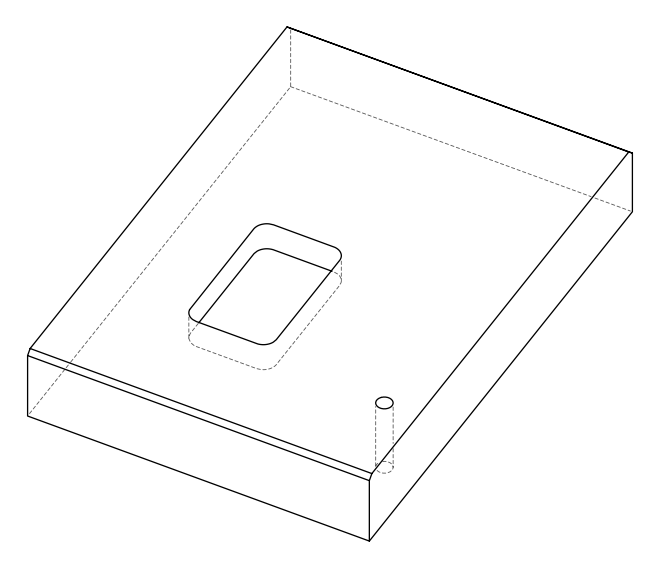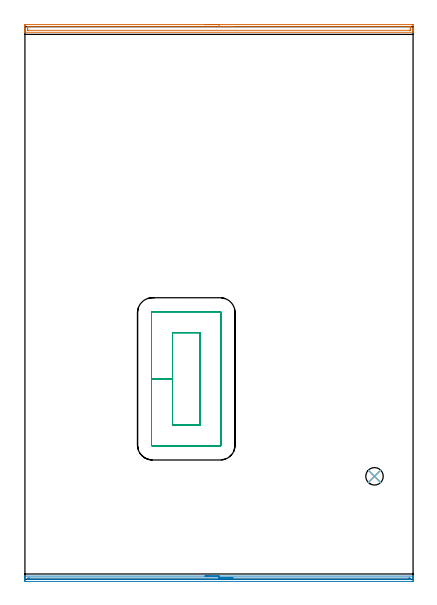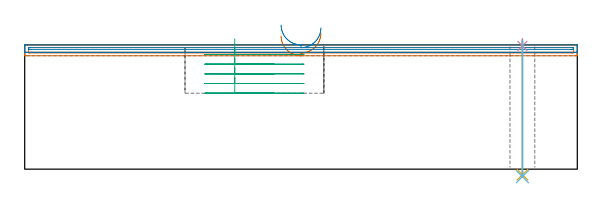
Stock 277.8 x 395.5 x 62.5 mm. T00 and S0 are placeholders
(PLAN: 6 operations, 4 tool changes, 15.2 min)
(1 AREA_MILL | FG_CHAMFER_SURFACE | UGT0205_001 | 4.64 min | 4202 mm3)
(2 AREA_MILL_1 | FG_CHAMFER_SURFACE_1 | UGT0205_001 | 4.6 min | 2006 mm3)
(3 MILL_RECTANGULAR_POCKET | POCKET_RECTANGULAR_STRAIGHT | UGT0201_136 | Follow Part, ap 5, ae 75% | 5.41 min | 194578 mm3)
(4 SPOT_DRILL | STEP1HOLE | NXT0321_9005460120000 | 0.03 min | 3 mm3)
(5 DRILL_THROUGH_HOLE_INTO_CENTER | STEP1HOLE | NXT0301_042 | 0.27 min | 2461 mm3)
(6 DRILL_TO_ENLARGE_THROUGH_HOLE | STEP1HOLE | NXT0301_096 | 0.27 min | 5191 mm3)
(TOOL UGT0205_001 | Chamfer Mill 20 x 3 x 45 deg. | D20 FL50 Z2)
(TOOL UGT0201_136 | Carbide End Mill 20.0 | D20 FL30 Z4)
(TOOL NXT0321_9005460120000 | NC Spot Drill, 142deg, 12mm, Carbide, Uncoated | D12 PA142 FL30 Z2)
(TOOL NXT0301_042 | Carbide Drill 7.1mm [860.1-0710-057A1-MM 2214] | D7.1 PA140 FL85 Z2)
(TOOL NXT0301_096 | Carbide Drill 12.5mm [860.1-1250-063A1-MM 2214] | D12.5 PA140 FL77 Z2)
(OP 1 AREA_MILL)
G17 G21 G94 G90
T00 M6
G54
G17 G0 G90 X128.9 Y397. S1061 M3
G43 Z72.5 H0
Z67.
G94 G1 X128.938 Z66.128 F250.
X129.052 Z65.263
X129.241 Z64.412
X129.503 Z63.58
X129.837 Z62.774
X130.24 Z62.
X130.708 Z61.264
X131.24 Z60.572
X131.829 Z59.929
X132.472 Z59.34
X133.164 Z58.808
X133.9 Z58.34
X134.674 Z57.937
X135.48 Z57.603
X136.312 Z57.341
X137.163 Z57.152
X138.028 Z57.038
X138.9 Z57.
X276.663
X277.197 Y396.999 Z57.001
X277.726 Y396.994 Z57.003
X277.792 Y396.991 Z57.005
X277.8 Y396.468 Z57.528
Y394.694 Z59.3
Y394.117 Z59.879
Y393.806 Z60.19
Y393.23 Z60.766
Y392.919 Z61.076
Y392.297 Z61.702
Y391.873 Z62.126
Y391.531 Z62.46
X277.791 Y391.502 Z62.488
X277.643 Y391.5 Z62.5
X0.156
X0.01 Y391.503 Z62.488
X0.007 Y391.529 Z62.462
X0. Y391.873 Z62.127
Y392.298 Z61.702
Y392.919 Z61.076
Y394.117 Z59.88
Y394.694 Z59.3
Y396.18 Z57.816
X0.002 Y396.468 Z57.528
X0.008 Y396.991 Z57.005
X0.074 Y396.994 Z57.003
X0.602 Y397. Z57.
X138.9
Y395.586 Z58.414
X275.408
X275.79 Y395.581 Z58.419
X275.799 Y395.197 Z58.803
X275.8 Y393.806 Z60.194
X275.799 Y393.423 Z60.577
X275.79 Y392.919 Z61.081
X275.418 Y392.914 Z61.086
X2.392
X2.01 Y392.919 Z61.081
X2.001 Y393.303 Z60.697
X2. Y394.694 Z59.306
X2.001 Y395.077 Z58.923
X2.01 Y395.581 Z58.419
X2.382 Y395.586 Z58.414
X138.9
X139.772 Z58.452
X140.636 Z58.566
X141.488 Z58.755
X142.32 Z59.017
X143.126 Z59.351
X143.9 Z59.754
X144.636 Z60.223
X145.328 Z60.754
X145.971 Z61.343
X146.56 Z61.986
X147.091 Z62.678
X147.56 Z63.414
X147.963 Z64.188
X148.297 Z64.994
X148.559 Z65.826
X148.748 Z66.678
X148.862 Z67.543
X148.9 Z68.414
G0 Z72.5
M5
M2
(OP 2 AREA_MILL_1)
G17 G21 G94 G90
T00 M6
G54
G17 G0 G90 X128.9 Y2.298 S1061 M3
G43 Z72.5 H0
Z72.498
G94 G1 X128.938 Z71.627 F250.
X129.052 Z70.762
X129.24 Z69.91
X129.503 Z69.078
X129.837 Z68.272
X130.24 Z67.498
X130.708 Z66.763
X131.239 Z66.071
X131.829 Y2.299 Z65.427
X132.472 Z64.838
X133.164 Z64.307
X133.9 Z63.838
X134.674 Z63.435
X135.48 Z63.102
X136.312 Z62.839
X137.163 Z62.65
X138.028 Z62.537
X138.9 Z62.499
X277.644 Y2.3 Z62.5
X277.79 Y2.297 Z62.488
X277.793 Y2.26 Z62.451
X277.8 Y1.903 Z62.103
Y1.469 Z61.668
Y0.845 Z61.04
Y-0.357 Z59.84
X277.797 Y-0.934 Z59.26
X277.792 Y-1.49 Z58.705
X277.757 Y-1.493 Z58.703
X277.197 Y-1.5 Z58.7
X0.602 Y-1.499 Z58.701
X0.043 Y-1.493 Z58.703
X0.008 Y-1.49 Z58.705
X0. Y-0.934 Z59.26
Y-0.357 Z59.84
Y-0.045 Z60.151
Y0.533 Z60.729
Y0.845 Z61.04
Y1.469 Z61.668
Y1.903 Z62.103
Y2.265 Z62.455
X0.01 Y2.294 Z62.485
X0.097 Y2.298 Z62.494
X0.115 Z62.496
X0.155 Y2.297 Z62.497
X138.9 Y2.299 Z62.499
Y0.884 Z61.084
X274.48 Y0.886 Z61.086
X275.375 Y0.883 Z61.083
X275.413 Y0.881 Z61.081
X275.79 Y0.845 Z61.045
X275.795 Y0.464 Z60.664
X275.79 Y-0.045 Z60.155
X275.449 Y-0.081 Z60.119
X275.413 Y-0.083 Z60.117
X274.562 Y-0.086 Z60.114
X3.32
X2.425 Y-0.083 Z60.117
X2.387 Y-0.081 Z60.119
X2.01 Y-0.045 Z60.155
X2.005 Y0.336 Z60.536
X2.01 Y0.845 Z61.045
X2.353 Y0.879 Z61.079
X2.387 Y0.88 Z61.08
X3.241 Y0.883 Z61.083
X138.9 Y0.884 Z61.084
X139.771 Z61.122
X140.636 Z61.236
X141.488 Z61.425
X142.32 Z61.687
X143.126 Z62.021
X143.9 Z62.424
X144.636 Z62.893
X145.328 Z63.424
X145.971 Z64.013
X146.56 Z64.657
X147.091 Z65.349
X147.56 Z66.084
X147.963 Z66.858
X148.297 Z67.664
X148.559 Z68.496
X148.748 Z69.348
X148.862 Z70.213
X148.9 Z71.084
G0 Z72.5
M5
M2
(OP 3 MILL_RECTANGULAR_POCKET)
G17 G21 G94 G90
T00 M6
G54
G17 G0 G90 X105.6 Y172.784 S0 M3
G43 Z72.5 H0
Z65.5
G94 G1 Y143.45 Z57.64 F250.
Y110.4 F500.
X125.4
Y176.5
X105.6
Y143.45
X90.6
Y96.1
G3 X91.3 Y95.4 R0.7
G1 X139.7
G3 X140.4 Y96.1 R0.7
G1 Y190.8
G3 X139.7 Y191.5 R0.7
G1 X91.3
G3 X90.6 Y190.8 R0.7
G1 Y143.45
Y142.45
G0 X105.6 Y172.784 Z60.64
G1 Y143.45 Z52.78 F250.
Y110.4 F500.
X125.4
Y176.5
X105.6
Y143.45
X90.6
Y96.1
G3 X91.3 Y95.4 R0.7
G1 X139.7
G3 X140.4 Y96.1 R0.7
G1 Y190.8
G3 X139.7 Y191.5 R0.7
G1 X91.3
G3 X90.6 Y190.8 R0.7
G1 Y143.45
Y142.45
G0 X105.6 Y172.784 Z55.78
G1 Y143.45 Z47.92 F250.
Y110.4 F500.
X125.4
Y176.5
X105.6
Y143.45
X90.6
Y96.1
G3 X91.3 Y95.4 R0.7
G1 X139.7
G3 X140.4 Y96.1 R0.7
G1 Y190.8
G3 X139.7 Y191.5 R0.7
G1 X91.3
G3 X90.6 Y190.8 R0.7
G1 Y143.45
Y142.45
G0 X105.6 Y172.784 Z50.92
G1 Y143.45 Z43.06 F250.
Y110.4 F500.
X125.4
Y176.5
X105.6
Y143.45
X90.6
Y96.1
G3 X91.3 Y95.4 R0.7
G1 X139.7
G3 X140.4 Y96.1 R0.7
G1 Y190.8
G3 X139.7 Y191.5 R0.7
G1 X91.3
G3 X90.6 Y190.8 R0.7
G1 Y143.45
Y142.45
G0 X105.6 Y172.784 Z46.06
G1 Y143.45 Z38.2 F250.
Y110.4 F500.
X125.4
Y176.5
X105.6
Y143.45
X90.6
Y96.1
G3 X91.3 Y95.4 R0.7
G1 X139.7
G3 X140.4 Y96.1 R0.7
G1 Y190.8
G3 X139.7 Y191.5 R0.7
G1 X91.3
G3 X90.6 Y190.8 R0.7
G1 Y143.45
Y142.45
G0 Z72.5
M5
M2
(OP 4 SPOT_DRILL)
G17 G21 G94 G90
T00 M6
G54
G17 G0 G90 X250.2 Y73.7 S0 M3
G43 Z72.5 H0
G94 G81 G98 Z61.962 F250. R65.5
G80
M5
M2
(OP 5 DRILL_THROUGH_HOLE_INTO_CENTER)
G17 G21 G94 G90
T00 M6
G54
G17 G0 G90 X250.2 Y73.7 S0 M3
G43 Z72.5 H1
G94 G73 G98 Z-2.792 F250. Q6.529 R64.5
G80
M5
M2
(OP 6 DRILL_TO_ENLARGE_THROUGH_HOLE)
G17 G21 G94 G90
T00 M6
G54
G17 G0 G90 X250.2 Y73.7 S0 M3
G43 Z72.5 H1
G94 G73 G98 Z-3.775 F250. Q11.046 R64.5
G80
M5
M2
